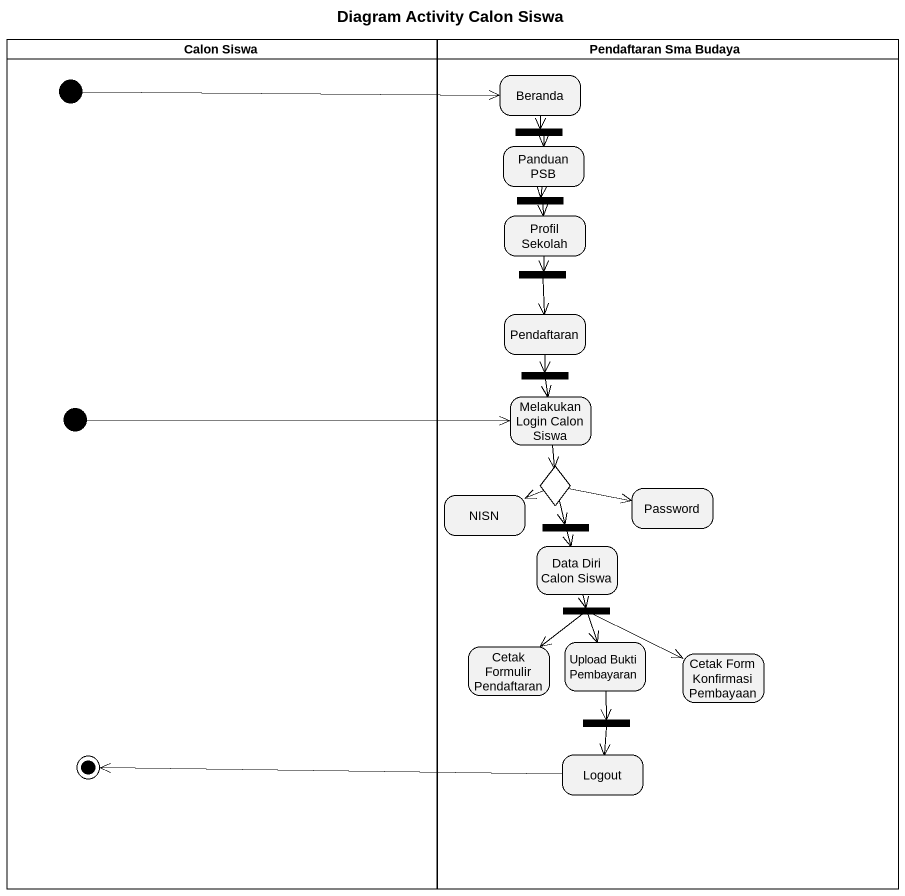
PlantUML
@startuml
title Diagram Activity Calon Siswa
hide empty description
state "Calon Siswa" as Calon_Siswa <<partition>> {
  state initial1 <<start>>
  state initial2 <<start>>
  state final1 <<end>>
}
state "Pendaftaran Sma Budaya" as Pendaftaran_Sma_Budaya <<partition>> {
  state Beranda
  state "Panduan PSB" as Panduan_PSB
  state fork1 <<fork>>
  state fork2 <<fork>>
  state "Profil Sekolah" as Profil_Sekolah
  state fork3 <<fork>>
  state Pendaftaran
  state "Melakukan Login Calon Siswa" as Melakukan_Login_Calon_Siswa
  state fork4 <<fork>>
  state choice1 <<choice>>
  state NISN
  state Password
  state "Data Diri Calon Siswa" as Data_Diri_Calon_Siswa
  state fork5 <<fork>>
  state fork6 <<fork>>
  state "Cetak Formulir Pendaftaran" as Cetak_Formulir_Pendaftaran
  state "Upload Bukti Pembayaran" as Upload_Bukti_Pembayaran
  state "Cetak Form Konfirmasi Pembayaan" as Cetak_Form_Konfirmasi
  state fork7 <<fork>>
  state Logout
}
initial1 -right-> Beranda
Beranda --> fork1
Panduan_PSB --> fork2
fork1 --> Panduan_PSB
fork2 --> Profil_Sekolah
Profil_Sekolah --> fork3
fork3 --> Pendaftaran
Pendaftaran --> fork4
initial2 -right-> Melakukan_Login_Calon_Siswa
Melakukan_Login_Calon_Siswa --> choice1
fork4 --> Melakukan_Login_Calon_Siswa
choice1 -left-> NISN
choice1 -right-> Password
choice1 --> fork5
Data_Diri_Calon_Siswa --> fork6
fork5 --> Data_Diri_Calon_Siswa
fork6 --> Cetak_Formulir_Pendaftaran
fork6 --> Upload_Bukti_Pembayaran
fork6 -right-> Cetak_Form_Konfirmasi
Upload_Bukti_Pembayaran --> fork7
fork7 --> Logout
Logout -left-> final1
@enduml
